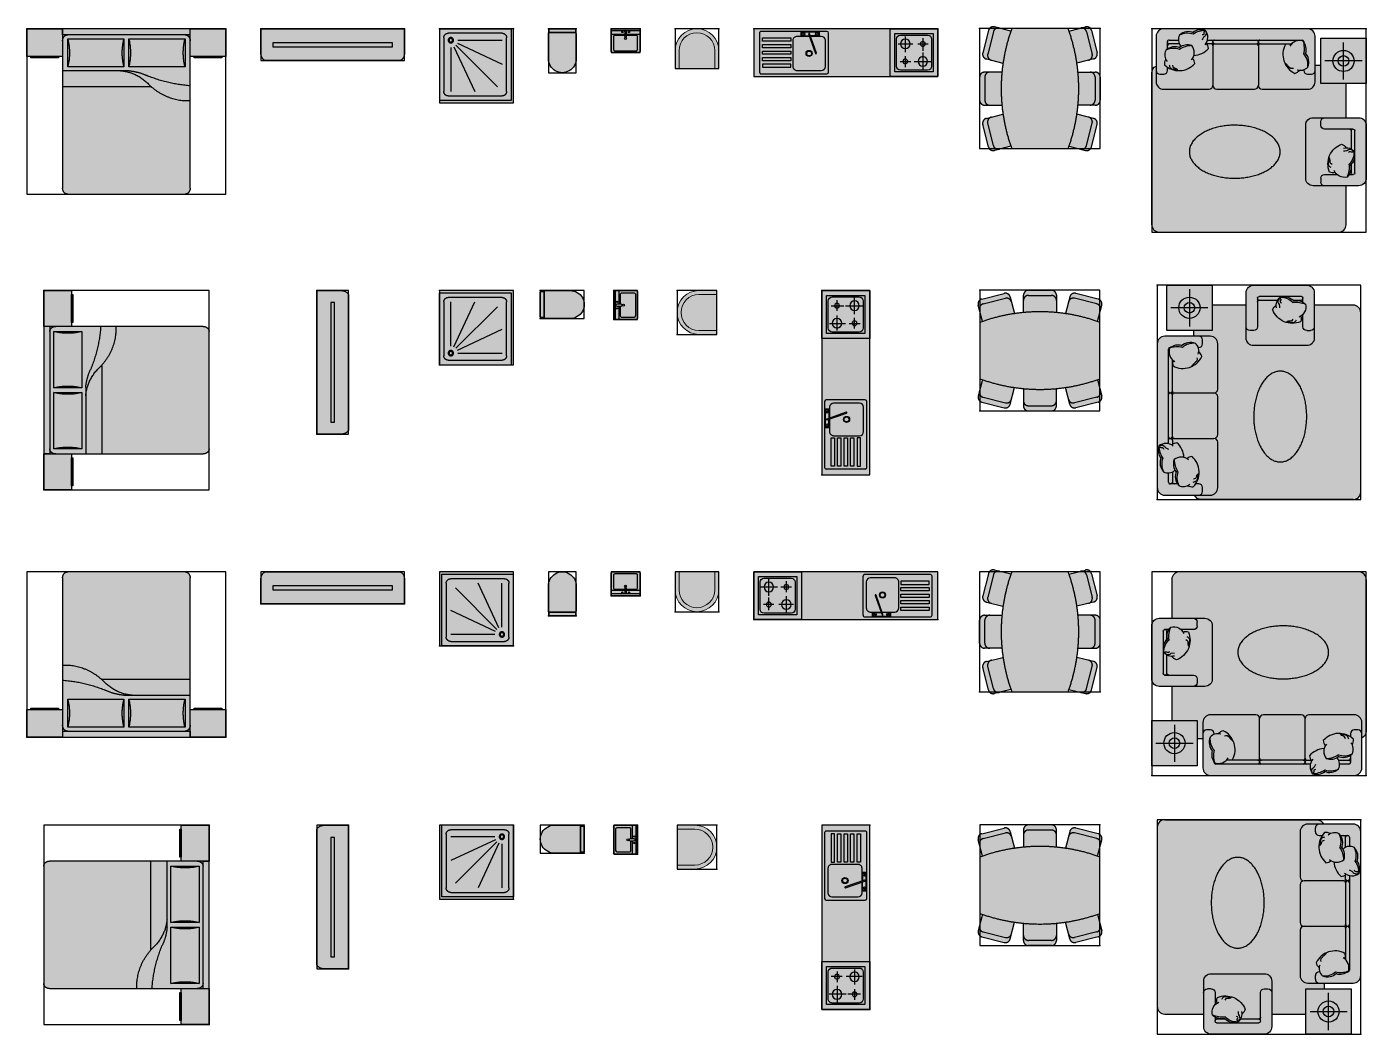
# Model space of a CAD drawing. Header units: millimetres. Extents: x -212 to 16599, y -123 to 12521.
import ezdxf

# ---------------------------------------------------------------- set-up
doc = ezdxf.new("R2010")
doc.units = ezdxf.units.MM
for name, color, linetype, true_color in [('Furniture', 37, 'Continuous', 0x75664f), ('FurnitureRefRec', 254, 'Continuous', 0xd5d5d5), ('PT Top Left', 52, 'Continuous', 0xcdcd00), ('PT Top Left Furniture', 211, 'Continuous', 0xff7fff), ('PT Top Right Furniture', 200, 'Continuous', 0xbf3fff)]:
    doc.layers.add(name, color=color, linetype=linetype, true_color=true_color)

# ---------------------------------------------------------------- blocks, each defined once
blk = doc.blocks.new('Keuken')
at = {"layer": 'Furniture', "true_color": 0xffffff}
blk.add_hatch(color=7, dxfattribs=at).paths.add_polyline_path([(-1112, -300), (1200, -300), (1200, 300), (-1112, 300)], flags=0)
at = {"layer": 'Furniture', "color": 37, "true_color": 0x766750}
for p, q in [((-1032, -170), (-1032, 170)), ((-982, 220), (-642, 220)), ((-921, -3), (-921, 208)), ((-700, 44), (-700, 182)), ((-592, 170), (-592, -170)), ((260, 245), (260, -245)), ((1107, 265), (281, 265)), ((301, 173), (301, -153)), ((658, 224), (352, 224)), ((709, -153), (709, 173)), ((1127, -245), (1127, 245)), ((-815, 109), (-1022, 109)), ((-637, 109), (-771, 109)), ((414, 5), (500, -239)), ((511, -235), (426, 9)), ((-858, -110), (-990, -110)), ((-921, -183), (-921, -24)), ((-611, -110), (-798, -110)), ((-700, -204), (-700, -5)), ((-642, -220), (-982, -220)), ((281, -265), (1107, -265)), ((352, -204), (487, -204)), ((376, -216), (376, -252)), ((380, -211), (490, -211)), ((500, -204), (658, -204)), ((604, -211), (503, -211)), ((608, -252), (608, -216))]:
    blk.add_line(p, q, dxfattribs=at)
for points in [[(-1112, -300), (-1112, 300), (-512, 300), (-512, -300)], [(-1112, -300), (1200, -300), (1200, 300), (-1112, 300)], [(-1052, -240), (-1052, 240), (-572, 240), (-572, -240)], [(735, 143), (1090, 143), (1090, 184), (735, 184)], [(1090, 102), (1090, 61), (735, 61), (735, 102)], [(1090, 20), (1090, -20), (735, -20), (735, 20)], [(1090, -61), (1090, -102), (735, -102), (735, -61)], [(1090, -143), (1090, -184), (735, -184), (735, -143)]]:
    blk.add_lwpolyline(points, close=True, dxfattribs=at)
blk.add_lwpolyline([(380, -257), (492, -257), (604, -257)], dxfattribs=at)
at = {"layer": 'Furniture', "color": 37, "true_color": 0x766750, "extrusion": (0, 0, -1)}
for centre, radius in [((922, 110), 60), ((702, 110), 30), ((922, -110), 30), ((702, -110), 60)]:
    blk.add_circle(centre, radius, dxfattribs=at)
at = {"layer": 'Furniture', "color": 37, "true_color": 0x766750}
for centre, radius in [((505, 10), 38.2), ((505, 10), 30.6), ((405, -234), 20.4), ((405, -234), 3.81), ((405, -234), 3.81), ((579, -234), 20.4), ((579, -234), 3.81), ((579, -234), 3.81)]:
    blk.add_circle(centre, radius, dxfattribs=at)
at = {"layer": 'Furniture', "color": 37, "true_color": 0x766750, "extrusion": (0, 0, -1)}
for centre, start, end in [((982, 170), 0, 90), ((642, 170), 90, 180), ((982, -170), 270, 360), ((642, -170), 180, 270)]:
    blk.add_arc(centre, 50, start, end, dxfattribs=at)
at = {"layer": 'Furniture', "color": 37, "true_color": 0x766750}
for centre, radius, start, end in [((281, 245), 20.4, 90, 180), ((352, 173), 51, 90, 180), ((658, 173), 51, 360, 90), ((1107, 245), 20.4, 360, 90), ((420, 7), 6.12, 19.2979, 199.2979), ((352, -153), 51, 180, 270), ((658, -153), 51, 270, 0), ((281, -245), 20.4, 180, 270), ((381, -216), 5.1, 90, 180), ((381, -252), 5.1, 180, 270), ((505, -237), 6.12, 199.2979, 19.2979), ((603, -216), 5.1, 360, 90), ((603, -252), 5.1, 270, 0), ((1107, -245), 20.4, 270, 0)]:
    blk.add_arc(centre, radius, start, end, dxfattribs=at)
at = {"layer": 'FurnitureRefRec'}
blk.add_lwpolyline([(-1112, -300), (1200, -300), (1200, 300), (-1112, 300)], close=True, dxfattribs=at)
at = {"layer": 'PT Top Left Furniture'}
blk.add_point((1200, -300), dxfattribs=at)
at = {"layer": 'PT Top Right Furniture'}
blk.add_point((-1112, -300), dxfattribs=at)
blk = doc.blocks.new('Chair')
at = {"layer": 'Furniture', "true_color": 0xffffff}
blk.add_hatch(color=7, dxfattribs=at).paths.add_polyline_path([(500, 0), (500, 225), (500, 234), (499, 244), (499, 253), (497, 263), (496, 272), (494, 282), (492, 291), (490, 300), (487, 309), (484, 318), (480, 327), (477, 336), (473, 344), (469, 353), (464, 361), (459, 369), (454, 377), (449, 385), (443, 393), (437, 400), (431, 407), (424, 414), (418, 421), (411, 428), (404, 434), (396, 440), (389, 446), (381, 451), (373, 457), (365, 462), (357, 466), (349, 471), (340, 475), (331, 479), (323, 482), (314, 485), (305, 488), (295, 491), (286, 493), (277, 495), (268, 497), (258, 498), (249, 499), (239, 500), (230, 500), (220, 500), (211, 500), (201, 499), (192, 498), (182, 497), (173, 495), (164, 493), (155, 491), (145, 488), (136, 485), (127, 482), (119, 479), (110, 475), (101, 471), (93, 466), (85, 462), (77, 457), (69, 451), (61, 446), (54, 440), (46, 434), (39, 428), (32, 421), (26, 414), (19, 407), (13, 400), (7, 393), (1, 385), (-4, 377), (-9, 369), (-14, 361), (-19, 353), (-23, 344), (-27, 336), (-30, 327), (-34, 318), (-37, 309), (-40, 300), (-42, 291), (-44, 282), (-46, 272), (-47, 263), (-49, 253), (-49, 244), (-50, 234), (-50, 225), (-50, 0)], flags=0)
at = {"layer": 'Furniture', "linetype": 'Continuous', "lineweight": 13}
for p, q in [((0, 225), (0, 0)), ((450, 0), (450, 225)), ((0, 0), (450, 0))]:
    blk.add_line(p, q, dxfattribs=at)
for points in [[(-50, 225), (-50, 0)], [(500, 0), (500, 225)]]:
    blk.add_lwpolyline(points, dxfattribs=at)
for radius in [275, 225]:
    blk.add_arc((225, 225), radius, 0, 180, dxfattribs=at)
at = {"layer": 'FurnitureRefRec'}
blk.add_lwpolyline([(500, 500), (-50, 500), (-50, 0), (500, 0)], close=True, dxfattribs=at)
at = {"layer": 'PT Top Left Furniture'}
blk.add_point((-50, 500), dxfattribs=at)
at = {"layer": 'PT Top Right Furniture'}
blk.add_point((500, 500), dxfattribs=at)
blk = doc.blocks.new('Wastafel')
at = {"layer": 'Furniture', "true_color": 0xffffff}
blk.add_hatch(color=7, dxfattribs=at).paths.add_polyline_path([(135, 182), (135, 182), (136, 182), (136, 182), (137, 182), (137, 182), (138, 182), (139, 182), (139, 181), (140, 181), (140, 181), (141, 181), (141, 180), (142, 180), (142, 180), (143, 180), (143, 179), (143, 179), (144, 179), (144, 178), (145, 178), (145, 178), (145, 177), (146, 177), (146, 176), (147, 176), (147, 175), (147, 175), (147, 175), (148, 174), (148, 174), (148, 173), (149, 173), (149, 172), (149, 172), (149, 171), (149, 170), (149, 170), (150, 169), (150, 169), (150, 168), (150, 168), (150, 167), (150, 167), (150, 166), (150, -166), (150, -167), (150, -167), (150, -168), (150, -168), (150, -169), (150, -169), (149, -170), (149, -170), (149, -171), (149, -172), (149, -172), (149, -173), (148, -173), (148, -174), (148, -174), (147, -175), (147, -175), (147, -175), (147, -176), (146, -176), (146, -177), (145, -177), (145, -178), (145, -178), (144, -178), (144, -179), (143, -179), (143, -179), (143, -180), (142, -180), (142, -180), (141, -180), (141, -181), (140, -181), (140, -181), (139, -181), (139, -182), (138, -182), (137, -182), (137, -182), (136, -182), (136, -182), (135, -182), (135, -182), (-150, -182), (-150, 182)], flags=0)
at = {"layer": 'Furniture', "color": 37, "true_color": 0x766750}
for p, q in [((-56, 12), (-109, 12)), ((-67, 135), (-67, 12)), ((-109, -12), (-56, -12)), ((-67, -12), (-67, -135))]:
    blk.add_line(p, q, dxfattribs=at)
for points in [[(135, -182), (-150, -182), (-150, 182), (135, 182)], [(-126, -182), (-126, 182)], [(-83, 12), (-83, 182)], [(110, 151), (-50, 151)], [(126, -135), (126, 135)], [(150, 166), (150, -166)], [(-83, -182), (-83, -12)], [(-50, -151), (110, -151)]]:
    blk.add_lwpolyline(points, dxfattribs=at)
for centre, radius in [((-109, 41), 8.1), ((-28, 0), 12.2), ((-109, -41), 8.1)]:
    blk.add_circle(centre, radius, dxfattribs=at)
at = {"layer": 'Furniture', "color": 37, "true_color": 0x766750, "extrusion": (0, 0, -1)}
for centre, start, end in [((-134, 166), 93.8655, 180), ((-134, -166), 180, 266.1345)]:
    blk.add_arc(centre, 16.2, start, end, dxfattribs=at)
at = {"layer": 'Furniture', "color": 37, "true_color": 0x766750}
for centre, radius, start, end in [((-109, 0), 12.2, 90.0009, 269.9991), ((-51, 135), 16.2, 86.1345, 180), ((-56, 0), 12.2, 270, 90), ((109, 135), 16.2, 0, 86.1345), ((-51, -135), 16.2, 180, 273.8655), ((109, -135), 16.2, 273.8655, 0)]:
    blk.add_arc(centre, radius, start, end, dxfattribs=at)
at = {"layer": 'FurnitureRefRec'}
blk.add_lwpolyline([(-150, -182), (150, -182), (150, 182), (-150, 182)], close=True, dxfattribs=at)
at = {"layer": 'PT Top Left Furniture'}
blk.add_point((-150, -182), dxfattribs=at)
at = {"layer": 'PT Top Right Furniture'}
blk.add_point((-150, 182), dxfattribs=at)
blk = doc.blocks.new('Toilet')
at = {"layer": 'Furniture', "true_color": 0xffffff}
for points in [[(228, 165), (228, -165), (228, -165), (228, -166), (228, -166), (228, -166), (228, -167), (228, -167), (228, -167), (227, -168), (227, -168), (227, -168), (227, -169), (227, -169), (227, -169), (227, -170), (227, -170), (226, -170), (226, -170), (226, -171), (226, -171), (226, -171), (225, -172), (225, -172), (225, -172), (225, -172), (224, -173), (224, -173), (224, -173), (224, -173), (223, -173), (223, -174), (223, -174), (222, -174), (222, -174), (222, -174), (221, -174), (221, -174), (221, -175), (221, -175), (220, -175), (220, -175), (220, -175), (219, -175), (219, -175), (218, -175), (218, -175), (218, -175), (-98, -175), (-104, -175), (-110, -175), (-116, -174), (-123, -174), (-129, -173), (-135, -172), (-141, -170), (-146, -169), (-152, -167), (-158, -165), (-164, -163), (-170, -161), (-175, -158), (-181, -156), (-186, -153), (-191, -150), (-196, -147), (-201, -143), (-206, -140), (-211, -136), (-216, -132), (-220, -128), (-225, -124), (-229, -119), (-233, -115), (-237, -110), (-241, -105), (-244, -100), (-248, -95), (-251, -90), (-254, -85), (-257, -79), (-259, -74), (-262, -68), (-264, -63), (-266, -57), (-268, -51), (-270, -45), (-271, -39), (-273, -33), (-274, -27), (-275, -21), (-275, -15), (-276, -9), (-276, -3), (-276, 3), (-276, 9), (-275, 15), (-275, 21), (-274, 27), (-273, 33), (-271, 39), (-270, 45), (-268, 51), (-266, 57), (-264, 63), (-262, 68), (-259, 74), (-257, 79), (-254, 85), (-251, 90), (-248, 95), (-244, 100), (-241, 105), (-237, 110), (-233, 115), (-229, 119), (-225, 124), (-220, 128), (-216, 132), (-211, 136), (-206, 140), (-201, 143), (-196, 147), (-191, 150), (-186, 153), (-181, 156), (-175, 158), (-170, 161), (-164, 163), (-158, 165), (-152, 167), (-146, 169), (-141, 170), (-135, 172), (-129, 173), (-123, 174), (-116, 174), (-110, 175), (-104, 175), (-98, 175), (218, 175), (218, 175), (218, 175), (219, 175), (219, 175), (220, 175), (220, 175), (220, 175), (221, 175), (221, 175), (221, 174), (221, 174), (222, 174), (222, 174), (222, 174), (223, 174), (223, 174), (223, 173), (224, 173), (224, 173), (224, 173), (224, 173), (225, 172), (225, 172), (225, 172), (225, 172), (226, 171), (226, 171), (226, 171), (226, 170), (226, 170), (227, 170), (227, 170), (227, 169), (227, 169), (227, 169), (227, 168), (227, 168), (227, 168), (228, 167), (228, 167), (228, 167), (228, 166), (228, 166), (228, 166), (228, 165)], [(228, 165), (266, 165), (266, 165), (266, 165), (267, 165), (267, 165), (268, 165), (268, 165), (268, 165), (269, 165), (269, 165), (269, 164), (269, 164), (270, 164), (270, 164), (270, 164), (271, 164), (271, 164), (271, 163), (272, 163), (272, 163), (272, 163), (272, 163), (273, 162), (273, 162), (273, 162), (273, 162), (274, 161), (274, 161), (274, 161), (274, 160), (274, 160), (275, 160), (275, 160), (275, 159), (275, 159), (275, 159), (275, 158), (275, 158), (275, 158), (276, 157), (276, 157), (276, 157), (276, 156), (276, 156), (276, 156), (276, 155), (276, 155), (276, -155), (276, -155), (276, -156), (276, -156), (276, -156), (276, -157), (276, -157), (276, -157), (275, -158), (275, -158), (275, -158), (275, -159), (275, -159), (275, -159), (275, -160), (275, -160), (274, -160), (274, -160), (274, -161), (274, -161), (274, -161), (273, -162), (273, -162), (273, -162), (273, -162), (272, -163), (272, -163), (272, -163), (272, -163), (271, -163), (271, -164), (271, -164), (270, -164), (270, -164), (270, -164), (269, -164), (269, -164), (269, -165), (269, -165), (268, -165), (268, -165), (268, -165), (267, -165), (267, -165), (266, -165), (266, -165), (266, -165), (228, -165)]]:
    blk.add_hatch(color=7, dxfattribs=at).paths.add_polyline_path(points, flags=0)
at = {"layer": 'Furniture', "color": 37, "true_color": 0x766750}
for p, q in [((-98, 175), (218, 175)), ((228, 165), (266, 165)), ((228, -165), (228, 165)), ((228, 165), (228, -165)), ((276, 155), (276, -155)), ((266, -165), (228, -165)), ((218, -175), (-98, -175))]:
    blk.add_line(p, q, dxfattribs=at)
at = {"layer": 'Furniture', "color": 37, "true_color": 0x766750, "extrusion": (0, 0, -1)}
for centre, radius, start, end in [((101, 0), 175, 269.1583, 90.8417), ((-218, 165), 10, 90, 180), ((-266, 155), 10, 90, 180), ((-218, -165), 10, 180, 270), ((-266, -155), 10, 180, 270)]:
    blk.add_arc(centre, radius, start, end, dxfattribs=at)
at = {"layer": 'FurnitureRefRec'}
blk.add_lwpolyline([(-276, -175), (276, -175), (276, 175), (-276, 175)], close=True, dxfattribs=at)
at = {"layer": 'PT Top Left Furniture'}
blk.add_point((276, 175), dxfattribs=at)
at = {"layer": 'PT Top Right Furniture'}
blk.add_point((276, -175), dxfattribs=at)
blk = doc.blocks.new('Douche')
at = {"layer": 'Furniture', "true_color": 0xffffff}
blk.add_hatch(color=7, dxfattribs=at).paths.add_polyline_path([(-465, 465), (-465, -465), (465, -465), (465, 465)], flags=0)
at = {"layer": 'Furniture', "color": 37, "true_color": 0x766750}
for p, q in [((-465, 435), (435, 435)), ((-465, -465), (-465, 435)), ((322, 379), (-353, 379)), ((435, 435), (435, -465)), ((-409, 322), (-409, -353)), ((-321, -231), (-321, 322)), ((-283, -239), (-21, 322)), ((-257, -257), (263, 263)), ((379, -353), (379, 322)), ((-239, -283), (322, -21)), ((-231, -321), (322, -321)), ((-465, -465), (435, -465)), ((-353, -409), (322, -409))]:
    blk.add_line(p, q, dxfattribs=at)
for points in [[(465, 465), (-465, 465)], [(465, -465), (465, 465)]]:
    blk.add_lwpolyline(points, dxfattribs=at)
for points, weights in [([(-409, 322), (-409, 379), (-353, 379)], [1, 0.707106781187, 1]), ([(322, 379), (379, 379), (379, 322)], [1, 0.707106780956, 1]), ([(-353, -409), (-409, -409), (-409, -353)], [1, 0.707106781187, 1]), ([(379, -353), (379, -409), (322, -409)], [1, 0.707106781187, 1])]:
    blk.add_rational_spline(points, weights, degree=2, dxfattribs=at)
for points, knots in [([(-321, -287), (-287, -287), (-287, -321), (-287, -354), (-321, -354), (-354, -354), (-354, -321), (-354, -287), (-321, -287)], [0, 0, 0, 0.0530144, 0.0530144, 0.1060288, 0.1060288, 0.1590431, 0.1590431, 0.2120575, 0.2120575, 0.2120575]), ([(-321, -298), (-298, -298), (-298, -321), (-298, -343), (-321, -343), (-343, -343), (-343, -321), (-343, -298), (-321, -298)], [0, 0, 0, 0.0353429, 0.0353429, 0.0706858, 0.0706858, 0.1060288, 0.1060288, 0.1413717, 0.1413717, 0.1413717])]:
    blk.add_rational_spline(points, [1, 0.707106781187, 1, 0.707106781187, 1, 0.707106781187, 1, 0.707106781187, 1], degree=2, knots=knots, dxfattribs=at)
at = {"layer": 'FurnitureRefRec'}
blk.add_lwpolyline([(-465, -465), (465, -465), (465, 465), (-465, 465)], close=True, dxfattribs=at)
at = {"layer": 'PT Top Left Furniture'}
blk.add_point((-465, -465), dxfattribs=at)
at = {"layer": 'PT Top Right Furniture'}
blk.add_point((-465, 465), dxfattribs=at)
blk = doc.blocks.new('TV')
at = {"layer": 'Furniture', "true_color": 0xffffff}
blk.add_hatch(color=7, dxfattribs=at).paths.add_polyline_path([(-333, -200), (-334, -200), (-336, -200), (-336, -200), (-337, -200), (-338, -200), (-339, -200), (-339, -199), (-340, -199), (-341, -199), (-342, -199), (-342, -199), (-343, -199), (-344, -199), (-344, -198), (-345, -198), (-346, -198), (-347, -197), (-349, -197), (-350, -196), (-352, -195), (-353, -195), (-355, -194), (-356, -193), (-358, -192), (-359, -191), (-361, -190), (-362, -189), (-364, -188), (-365, -186), (-367, -185), (-368, -184), (-369, -182), (-371, -181), (-372, -179), (-373, -178), (-375, -176), (-376, -174), (-377, -173), (-378, -171), (-379, -169), (-380, -167), (-382, -165), (-383, -163), (-384, -161), (-385, -159), (-386, -157), (-386, -155), (-387, -153), (-388, -150), (-389, -148), (-390, -146), (-391, -144), (-391, -141), (-392, -139), (-392, -137), (-394, -132), (-394, -128), (-395, -123), (-396, -118), (-396, -114), (-397, -109), (-397, -104), (-397, -100), (-397, 200), (1406, 200), (1406, -100), (1406, -104), (1406, -109), (1405, -114), (1405, -118), (1404, -123), (1404, -128), (1403, -132), (1402, -137), (1401, -139), (1400, -141), (1400, -144), (1399, -146), (1398, -148), (1397, -150), (1397, -153), (1396, -155), (1395, -157), (1394, -159), (1393, -161), (1392, -163), (1391, -165), (1390, -167), (1388, -169), (1387, -171), (1386, -173), (1385, -174), (1384, -176), (1382, -178), (1381, -179), (1380, -181), (1378, -182), (1377, -184), (1376, -185), (1374, -186), (1373, -188), (1371, -189), (1370, -190), (1369, -191), (1367, -192), (1366, -193), (1364, -194), (1363, -195), (1361, -195), (1360, -196), (1358, -197), (1357, -197), (1355, -198), (1354, -198), (1354, -198), (1353, -199), (1352, -199), (1351, -199), (1351, -199), (1350, -199), (1349, -199), (1348, -199), (1348, -200), (1347, -200), (1346, -200), (1346, -200), (1345, -200), (1343, -200), (1342, -200)], flags=0)
at = {"layer": 'Furniture', "color": 37, "true_color": 0x766750}
blk.add_lwpolyline([(1255, 25), (-245, 25), (-245, -25), (1255, -25)], close=True, dxfattribs=at)
for points in [[(-397, -100), (-397, 200)], [(-397, 200), (1406, 200)], [(1406, 200), (1406, -100)], [(1342, -200), (-333, -200)]]:
    blk.add_open_spline(points, degree=1, dxfattribs=at)
for points in [[(-333, -200), (-397, -200), (-397, -100)], [(1406, -100), (1406, -200), (1342, -200)]]:
    blk.add_rational_spline(points, [1, 0.707106781187, 1], degree=2, dxfattribs=at)
at = {"layer": 'FurnitureRefRec'}
blk.add_lwpolyline([(-397, -200), (1406, -200), (1406, 200), (-397, 200)], close=True, dxfattribs=at)
at = {"layer": 'PT Top Left Furniture'}
blk.add_point((-397, 200), dxfattribs=at)
at = {"layer": 'PT Top Right Furniture'}
blk.add_point((1406, 200), dxfattribs=at)
blk = doc.blocks.new('Bedopstelling Groot')
at = {"layer": 'Furniture', "true_color": 0xffffff}
for points in [[(-800, 1038), (-800, 688), (-1250, 688), (-1250, 1038)], [(-800, -963), (-800, -964), (-800, -966), (-800, -968), (-800, -970), (-800, -971), (-799, -973), (-799, -975), (-799, -976), (-799, -978), (-798, -980), (-798, -982), (-798, -984), (-797, -985), (-797, -987), (-796, -989), (-795, -991), (-795, -992), (-794, -994), (-794, -996), (-793, -997), (-792, -999), (-791, -1001), (-790, -1002), (-790, -1004), (-789, -1006), (-788, -1007), (-787, -1009), (-786, -1010), (-785, -1012), (-783, -1013), (-782, -1015), (-781, -1016), (-780, -1017), (-779, -1019), (-778, -1020), (-776, -1021), (-775, -1022), (-774, -1024), (-772, -1025), (-771, -1026), (-770, -1027), (-768, -1028), (-767, -1029), (-765, -1030), (-764, -1031), (-762, -1031), (-761, -1032), (-759, -1033), (-758, -1033), (-756, -1034), (-755, -1035), (-753, -1035), (-752, -1036), (-750, -1036), (-749, -1036), (-748, -1037), (-746, -1037), (-745, -1037), (-743, -1038), (-742, -1038), (-740, -1038), (-739, -1038), (-737, -1038), (-736, -1038), (736, -1038), (737, -1038), (739, -1038), (740, -1038), (742, -1038), (743, -1038), (745, -1037), (746, -1037), (748, -1037), (749, -1036), (750, -1036), (752, -1036), (753, -1035), (755, -1035), (756, -1034), (758, -1033), (759, -1033), (761, -1032), (762, -1031), (764, -1031), (765, -1030), (767, -1029), (768, -1028), (770, -1027), (771, -1026), (772, -1025), (774, -1024), (775, -1022), (776, -1021), (778, -1020), (779, -1019), (780, -1017), (781, -1016), (782, -1015), (783, -1013), (785, -1012), (786, -1010), (787, -1009), (788, -1007), (789, -1006), (790, -1004), (790, -1002), (791, -1001), (792, -999), (793, -997), (794, -996), (794, -994), (795, -992), (795, -991), (796, -989), (797, -987), (797, -985), (798, -984), (798, -982), (798, -980), (799, -978), (799, -976), (799, -975), (799, -973), (800, -971), (800, -970), (800, -968), (800, -966), (800, -964), (800, -963), (800, 1038), (-800, 1038), (-800, 962)], [(1250, 1038), (1250, 688), (800, 688), (800, 1038)], [(-850, 688), (-850, 673), (-1200, 673), (-1200, 688)], [(1200, 688), (1200, 673), (850, 673), (850, 688)]]:
    blk.add_hatch(color=7, dxfattribs=at).paths.add_polyline_path(points, flags=0)
at = {"layer": 'Furniture', "color": 37, "true_color": 0x766750}
for p, q in [((-800, 962), (-800, 1038)), ((800, 1038), (-800, 1038)), ((800, 962), (800, 1038)), ((800, 962), (-800, 962)), ((-800, 887), (-800, -963)), ((-736, 912), (-30, 912)), ((-736, 560), (-736, 912)), ((-30, 912), (-30, 560)), ((30, 912), (736, 912)), ((30, 560), (30, 912)), ((736, 912), (736, 560)), ((800, -963), (800, 887)), ((34, 510), (-800, 510)), ((-30, 560), (-736, 560)), ((736, 560), (30, 560)), ((308, 309), (-800, 309)), ((-736, -1038), (736, -1038))]:
    blk.add_line(p, q, dxfattribs=at)
for points in [[(-800, 1038), (-800, 688), (-1250, 688), (-1250, 1038)], [(1250, 1038), (1250, 688), (800, 688), (800, 1038)], [(-850, 688), (-850, 673), (-1200, 673), (-1200, 688)], [(1200, 688), (1200, 673), (850, 673), (850, 688)]]:
    blk.add_lwpolyline(points, close=True, dxfattribs=at)
for points, weights in [([(-800, 887), (-800, 962), (-736, 962)], [1, 0.707106781186, 1]), ([(-736, 912), (-692, 736), (-736, 560)], [1, 0.959999998575, 1]), ([(-30, 560), (-74, 736), (-30, 912)], [1, 0.959999998575, 1]), ([(30, 912), (74, 736), (30, 560)], [1, 0.959999998575, 1]), ([(736, 560), (692, 736), (736, 912)], [1, 0.959999998575, 1]), ([(736, 962), (800, 962), (800, 887)], [1, 0.707106781186, 1]), ([(-73, 510), (133, 497), (287, 334)], [1, 0.942933891278, 1]), ([(34, 510), (154, 500), (265, 447)], [1, 0.988393644073, 1]), ([(800, 322), (525, 341), (265, 447)], [1, 0.990404896115, 1]), ([(800, 132), (510, 118), (287, 334)], [1, 0.933646644704, 1]), ([(-736, -1038), (-800, -1038), (-800, -963)], [1, 0.707106781186, 1]), ([(800, -963), (800, -1038), (736, -1038)], [1, 0.707106781187, 1])]:
    blk.add_rational_spline(points, weights, degree=2, dxfattribs=at)
at = {"layer": 'FurnitureRefRec'}
blk.add_lwpolyline([(-1250, -1038), (1250, -1038), (1250, 1038), (-1250, 1038)], close=True, dxfattribs=at)
at = {"layer": 'PT Top Left Furniture'}
blk.add_point((-1250, 1038), dxfattribs=at)
at = {"layer": 'PT Top Right Furniture'}
blk.add_point((1250, 1038), dxfattribs=at)
blk = doc.blocks.new('Zithoek')
at = {"layer": 'Furniture', "true_color": 0xffffff}
blk.add_hatch(color=7, dxfattribs=at).paths.add_polyline_path([(1346, -723), (1346, -727), (1345, -730), (1345, -733), (1345, -736), (1344, -740), (1344, -743), (1343, -746), (1342, -749), (1341, -752), (1340, -755), (1339, -758), (1338, -761), (1336, -764), (1335, -767), (1333, -770), (1332, -773), (1330, -776), (1328, -779), (1326, -781), (1324, -784), (1322, -786), (1320, -789), (1317, -791), (1315, -793), (1313, -795), (1310, -797), (1307, -799), (1305, -801), (1302, -803), (1299, -805), (1296, -807), (1294, -808), (1291, -810), (1291, -1182), (1291, -1185), (1290, -1189), (1290, -1192), (1290, -1195), (1289, -1198), (1289, -1201), (1288, -1205), (1287, -1208), (1286, -1211), (1285, -1214), (1284, -1217), (1283, -1220), (1281, -1223), (1280, -1226), (1278, -1229), (1277, -1231), (1275, -1234), (1273, -1237), (1271, -1240), (1269, -1242), (1267, -1245), (1265, -1247), (1263, -1249), (1260, -1252), (1258, -1254), (1256, -1256), (1253, -1258), (1250, -1260), (1248, -1262), (1245, -1263), (1242, -1265), (1239, -1266), (1236, -1268), (1233, -1269), (1230, -1271), (1227, -1272), (1224, -1273), (1221, -1274), (1218, -1274), (1215, -1275), (1212, -1276), (1209, -1276), (1205, -1277), (1202, -1277), (1199, -1277), (1196, -1277), (-609, -1277), (-613, -1277), (-616, -1277), (-619, -1277), (-622, -1276), (-626, -1276), (-629, -1275), (-632, -1274), (-635, -1274), (-638, -1273), (-641, -1272), (-644, -1271), (-647, -1269), (-650, -1268), (-653, -1266), (-656, -1265), (-659, -1263), (-662, -1262), (-664, -1260), (-667, -1258), (-669, -1256), (-672, -1254), (-674, -1252), (-677, -1249), (-679, -1247), (-681, -1245), (-683, -1242), (-685, -1240), (-687, -1237), (-689, -1234), (-691, -1231), (-692, -1229), (-694, -1226), (-695, -1223), (-697, -1220), (-698, -1217), (-699, -1214), (-700, -1211), (-701, -1208), (-702, -1205), (-702, -1201), (-703, -1198), (-704, -1195), (-704, -1192), (-704, -1189), (-704, -1185), (-704, -1182), (-704, -818), (-776, -818), (-776, -1158), (-1346, -1158), (-1346, -588), (-1094, -588), (-1094, -161), (-1251, -161), (-1254, -161), (-1257, -161), (-1261, -160), (-1264, -160), (-1267, -159), (-1270, -159), (-1274, -158), (-1277, -157), (-1280, -156), (-1283, -155), (-1286, -154), (-1289, -153), (-1292, -151), (-1295, -150), (-1298, -148), (-1301, -146), (-1304, -145), (-1307, -143), (-1309, -141), (-1312, -139), (-1314, -136), (-1317, -134), (-1319, -132), (-1321, -129), (-1323, -127), (-1326, -124), (-1328, -122), (-1329, -119), (-1331, -116), (-1333, -113), (-1335, -110), (-1336, -108), (-1337, -105), (-1339, -101), (-1340, -98), (-1341, -95), (-1342, -92), (-1343, -89), (-1344, -86), (-1344, -82), (-1345, -79), (-1345, -76), (-1345, -73), (-1346, -69), (-1346, -66), (-1346, 599), (-1346, 602), (-1345, 606), (-1345, 609), (-1345, 612), (-1344, 615), (-1344, 618), (-1343, 622), (-1342, 625), (-1341, 628), (-1340, 631), (-1339, 634), (-1338, 637), (-1336, 640), (-1335, 643), (-1333, 646), (-1332, 648), (-1330, 651), (-1328, 654), (-1326, 657), (-1324, 659), (-1322, 662), (-1320, 664), (-1318, 666), (-1316, 669), (-1313, 671), (-1311, 673), (-1308, 675), (-1305, 677), (-1303, 679), (-1300, 680), (-1297, 682), (-1294, 683), (-1291, 685), (-1289, 686), (-1286, 688), (-1282, 689), (-1279, 690), (-1276, 691), (-1273, 691), (-1270, 692), (-1267, 693), (-1264, 693), (-1260, 694), (-1257, 694), (-1254, 694), (-1251, 694), (-1094, 694), (-1094, 1182), (-1094, 1185), (-1094, 1189), (-1094, 1192), (-1093, 1195), (-1093, 1198), (-1092, 1201), (-1092, 1205), (-1091, 1208), (-1090, 1211), (-1089, 1214), (-1088, 1217), (-1086, 1220), (-1085, 1223), (-1084, 1226), (-1082, 1229), (-1080, 1231), (-1079, 1234), (-1077, 1237), (-1075, 1240), (-1073, 1242), (-1071, 1245), (-1069, 1247), (-1066, 1249), (-1064, 1252), (-1062, 1254), (-1059, 1256), (-1057, 1258), (-1054, 1260), (-1051, 1262), (-1049, 1263), (-1046, 1265), (-1043, 1266), (-1040, 1268), (-1037, 1269), (-1034, 1271), (-1031, 1272), (-1028, 1273), (-1025, 1274), (-1022, 1274), (-1019, 1275), (-1015, 1276), (-1012, 1276), (-1009, 1277), (-1006, 1277), (-1002, 1277), (-999, 1277), (1251, 1277), (1254, 1277), (1257, 1277), (1260, 1277), (1264, 1276), (1267, 1276), (1270, 1275), (1273, 1274), (1276, 1274), (1279, 1273), (1282, 1272), (1286, 1271), (1289, 1269), (1291, 1268), (1294, 1266), (1297, 1265), (1300, 1263), (1303, 1262), (1305, 1260), (1308, 1258), (1311, 1256), (1313, 1254), (1316, 1252), (1318, 1249), (1320, 1247), (1322, 1245), (1324, 1242), (1326, 1240), (1328, 1237), (1330, 1234), (1332, 1231), (1333, 1229), (1335, 1226), (1336, 1223), (1338, 1220), (1339, 1217), (1340, 1214), (1341, 1211), (1342, 1208), (1343, 1205), (1344, 1201), (1344, 1198), (1345, 1195), (1345, 1192), (1345, 1189), (1346, 1185), (1346, 1182)], flags=0)
at = {"layer": 'Furniture', "color": 37, "true_color": 0x766750}
for p, q in [((-1251, 694), (-681, 694)), ((-1346, -66), (-1346, 599)), ((-1203, 533), (-1203, 1)), ((-1175, 552), (-1184, 552)), ((-1130, 552), (-1184, 552)), ((-1156, 515), (-1156, 533)), ((-1156, 427), (-1156, 515)), ((-823, 552), (-977, 552)), ((-776, 599), (-776, 647)), ((-586, 599), (-586, -66)), ((-1203, 373), (-1203, 1)), ((-1156, 1), (-1156, 234)), ((-681, -161), (-1251, -161)), ((-1184, -18), (-1175, -18)), ((-1184, -18), (-823, -18)), ((-776, -66), (-776, -113)), ((-1346, -1158), (-1346, -588)), ((-1346, -588), (-776, -588)), ((-1061, -641), (-1061, -1106)), ((-776, -588), (-776, -1158)), ((-704, -612), (-704, -1182)), ((-39, -517), (-609, -517)), ((8, -1063), (8, -565)), ((531, -517), (56, -517)), ((578, -1063), (578, -565)), ((1196, -517), (626, -517)), ((1291, -1182), (1291, -612)), ((-704, -818), (-776, -818)), ((-609, -707), (-657, -707)), ((-562, -763), (-562, -755)), ((1148, -755), (1148, -794)), ((1243, -707), (1196, -707)), ((-1293, -873), (-828, -873)), ((-776, -1158), (-1346, -1158)), ((-562, -1116), (-562, -1113)), ((645, -1135), (-543, -1135)), ((-11, -1087), (-410, -1087)), ((8, -1116), (8, -1106)), ((559, -1087), (27, -1087)), ((578, -1116), (578, -1106)), ((597, -1087), (655, -1087)), ((1001, -1087), (1129, -1087)), ((1129, -1135), (1012, -1135)), ((1148, -1023), (1148, -1116)), ((-609, -1277), (1196, -1277))]:
    blk.add_line(p, q, dxfattribs=at)
for points in [[(-1094, 1182), (-1094, 694)], [(1251, 1277), (-999, 1277)], [(1346, 1182), (1346, -723)], [(-1094, -161), (-1094, -588)]]:
    blk.add_lwpolyline(points, dxfattribs=at)
for radius in [133, 66.5]:
    blk.add_circle((-1061, -873), radius, dxfattribs=at)
for centre, radius, start, end in [((-999, 1182), 95, 90, 180), ((1251, 1182), 95, 0, 90), ((-609, -612), 95, 90, 180), ((-39, -565), 47.5, 0, 90), ((56, -565), 47.5, 90, 180), ((531, -565), 47.5, 0, 90), ((626, -565), 47.5, 90, 180), ((1196, -612), 95, 0, 90), ((-657, -755), 47.5, 90, 180), ((-464, -860), 162, 157.0785, 225.2739), ((-405, -824), 210, 172.8047, 220.977), ((-521, -879), 124, 70.3133, 138.4389), ((-609, -755), 47.5, 0, 90), ((-401, -863), 154, 108.0508, 135.766), ((-564, -955), 264, 331.9664, 64.2603), ((1004, -1015), 264, 46.291, 138.5849), ((1196, -755), 47.5, 90, 180), ((1033, -831), 154, 334.7852, 2.5004), ((1243, -755), 47.5, 0, 90), ((-425, -1016), 168, 163.184, 219.2301), ((-293, -1028), 278, 166.1945, 199.8085), ((832, -1205), 264, 93.2942, 138.5849), ((913, -833), 108, 184.1176, 221.7157), ((956, -977), 143, 140.0731, 218.6131), ((1057, -889), 162, 245.2773, 313.4728), ((1071, -821), 210, 249.5742, 297.7466), ((1059, -948), 124, 332.1123, 40.2379), ((-543, -1116), 19, 180, 270), ((-511, -986), 143, 251.9381, 330.4781), ((-361, -976), 108, 248.8355, 286.4337), ((-16, -1063), 23.8, 270, 0), ((-11, -1106), 19, 0, 90), ((-11, -1116), 19, 270, 0), ((32, -1063), 23.8, 180, 270), ((27, -1106), 19, 90, 180), ((27, -1116), 19, 180, 270), ((554, -1063), 23.8, 270, 0), ((559, -1106), 19, 0, 90), ((559, -1116), 19, 270, 0), ((602, -1063), 23.8, 180, 270), ((597, -1106), 19, 90, 180), ((597, -1116), 19, 180, 270), ((742, -1023), 108, 184.1176, 221.7157), ((785, -1167), 143, 140.0731, 218.6131), ((841, -787), 278, 270.7427, 304.3568), ((898, -907), 168, 251.3211, 307.3673), ((888, -1139), 124, 332.1123, 40.2379), ((1124, -1063), 23.8, 270, 0), ((1129, -1106), 19, 0, 90), ((1129, -1116), 19, 270, 0), ((-609, -1182), 95, 180, 270), ((669, -978), 278, 270.7427, 304.3568), ((727, -1097), 168, 251.3211, 307.3673), ((886, -1079), 162, 245.2773, 313.4728), ((900, -1011), 210, 249.5742, 297.7466), ((1196, -1182), 95, 270, 0)]:
    blk.add_arc(centre, radius, start, end, dxfattribs=at)
at = {"layer": 'Furniture', "color": 37, "true_color": 0x766750, "extrusion": (0, 0, -1)}
for centre, radius, start, end in [((1251, 599), 95, 360, 90), ((823, 647), 47.5, 90, 180), ((681, 599), 95, 90, 180), ((1184, 533), 19, 360, 90), ((1175, 533), 19, 90, 180), ((985, 467), 168, 348.3474, 44.3936), ((853, 467), 278, 351.3579, 24.972), ((1073, 445), 143, 77.1016, 155.6416), ((1129, 419), 264, 157.1298, 249.4237), ((925, 422), 108, 73.999, 111.5971), ((823, 599), 47.5, 180, 270), ((1038, 316), 162, 342.2419, 50.4374), ((983, 274), 210, 357.9681, 46.1405), ((1093, 340), 124, 255.4768, 323.6024), ((975, 313), 154, 293.2143, 320.9295), ((1184, 1), 19, 270, 360), ((1175, 1), 19, 180, 270), ((1132, 5), 23.8, 270, 360), ((1251, -66), 95, 270, 360), ((823, -66), 47.5, 90, 180), ((823, -113), 47.5, 180, 270), ((681, -66), 95, 180, 270), ((-1251, -723), 95, 180, 245.1581)]:
    blk.add_arc(centre, radius, start, end, dxfattribs=at)
at = {"layer": 'Furniture', "color": 37, "true_color": 0x766750}
blk.add_rational_spline([(874, 267), (874, -66), (304, -66), (-266, -66), (-266, 267), (-266, 599), (304, 599), (874, 599), (874, 267)], [1, 0.707106781187, 1, 0.707106781187, 1, 0.707106781187, 1, 0.707106781187, 1], degree=2, knots=[0, 0, 0, 1.570796, 1.570796, 3.141593, 3.141593, 4.712389, 4.712389, 6.283185, 6.283185, 6.283185], dxfattribs=at)
for points, knots in [([(-917, 426), (-908, 421), (-893, 413), (-893, 384), (-897, 358), (-882, 346), (-877, 342)], [0, 0, 0, 0, 30.809732, 48.502105, 87.157784, 105.377287, 105.377287, 105.377287, 105.377287]), ([(-907, 466), (-895, 459), (-871, 444), (-869, 404), (-884, 373), (-880, 353), (-877, 342)], [0, 0, 0, 0, 40.693045, 84.295306, 110.685693, 146.343831, 146.343831, 146.343831, 146.343831]), ([(-1190, 263), (-1185, 266), (-1176, 272), (-1157, 275), (-1135, 257), (-1126, 274), (-1122, 281)], [0, 0, 0, 0, 18.679826, 32.574583, 60.178415, 82.503424, 82.503424, 82.503424, 82.503424]), ([(-1190, 263), (-1170, 248), (-1139, 225), (-1101, 260), (-1076, 259), (-1062, 258)], [0, 0, 0, 0, 66.865751, 102.548873, 144.002226, 144.002226, 144.002226, 144.002226]), ([(-433, -780), (-421, -778), (-400, -773), (-373, -798), (-354, -826), (-334, -841), (-325, -848)], [0, 0, 0, 0, 34.961895, 65.058219, 106.592745, 142.250882, 142.250882, 142.250882, 142.250882]), ([(1085, -820), (1084, -809), (1081, -792), (1054, -782), (1028, -777), (1022, -759), (1021, -753)], [0, 0, 0, 0, 30.809732, 48.502105, 87.157784, 105.377287, 105.377287, 105.377287, 105.377287]), ([(1126, -824), (1123, -811), (1118, -783), (1081, -767), (1048, -771), (1030, -759), (1021, -753)], [0, 0, 0, 0, 40.693045, 84.295306, 110.685693, 146.343831, 146.343831, 146.343831, 146.343831]), ([(673, -1256), (666, -1232), (655, -1195), (702, -1172), (709, -1148), (713, -1135)], [0, 0, 0, 0, 66.865751, 102.548873, 144.002226, 144.002226, 144.002226, 144.002226]), ([(673, -1256), (678, -1252), (686, -1246), (696, -1229), (687, -1203), (706, -1201), (714, -1199)], [0, 0, 0, 0, 18.679826, 32.574583, 60.178415, 82.503424, 82.503424, 82.503424, 82.503424])]:
    blk.add_open_spline(points, degree=3, knots=knots, dxfattribs=at)
at = {"layer": 'FurnitureRefRec'}
blk.add_lwpolyline([(-1346, -1277), (1346, -1277), (1346, 1277), (-1346, 1277)], close=True, dxfattribs=at)
at = {"layer": 'PT Top Left Furniture'}
blk.add_point((1346, -1277), dxfattribs=at)
at = {"layer": 'PT Top Right Furniture'}
blk.add_point((-1346, -1277), dxfattribs=at)
blk = doc.blocks.new('Tafel Klein')
at = {"layer": 'Furniture', "true_color": 0xffffff}
blk.add_hatch(color=7, dxfattribs=at).paths.add_polyline_path([(718, 449), (647, 729), (647, 731), (647, 732), (647, 733), (646, 734), (646, 735), (645, 736), (645, 737), (645, 738), (644, 739), (644, 740), (643, 741), (643, 742), (642, 743), (642, 744), (641, 746), (640, 748), (638, 750), (637, 751), (636, 753), (635, 755), (633, 756), (632, 758), (631, 759), (629, 760), (628, 761), (626, 763), (625, 764), (624, 765), (622, 766), (620, 767), (619, 768), (617, 769), (615, 770), (614, 771), (612, 772), (610, 773), (608, 773), (606, 774), (604, 774), (602, 775), (600, 776), (598, 776), (596, 776), (594, 777), (592, 777), (590, 777), (588, 777), (586, 777), (584, 777), (582, 777), (579, 777), (577, 776), (575, 776), (573, 776), (571, 775), (364, 723), (354, 753), (-354, 753), (-364, 723), (-571, 775), (-573, 776), (-575, 776), (-577, 776), (-580, 777), (-582, 777), (-584, 777), (-586, 777), (-588, 777), (-590, 777), (-592, 777), (-594, 777), (-597, 776), (-599, 776), (-601, 775), (-603, 775), (-605, 774), (-607, 774), (-609, 773), (-611, 772), (-612, 771), (-614, 771), (-616, 770), (-618, 769), (-620, 768), (-621, 767), (-623, 765), (-624, 764), (-626, 763), (-627, 762), (-629, 761), (-630, 759), (-631, 758), (-633, 757), (-634, 755), (-635, 754), (-637, 752), (-638, 751), (-639, 749), (-640, 747), (-641, 745), (-642, 744), (-643, 742), (-644, 740), (-645, 738), (-646, 736), (-646, 734), (-647, 732), (-647, 731), (-647, 729), (-718, 449), (-718, 447), (-719, 445), (-719, 443), (-719, 441), (-719, 439), (-720, 437), (-720, 434), (-720, 432), (-720, 430), (-719, 428), (-719, 426), (-719, 424), (-718, 422), (-718, 420), (-718, 418), (-717, 416), (-716, 414), (-716, 412), (-715, 410), (-714, 408), (-713, 406), (-712, 404), (-711, 403), (-710, 401), (-709, 399), (-708, 398), (-707, 396), (-706, 395), (-705, 393), (-703, 392), (-702, 390), (-701, 389), (-699, 388), (-698, 386), (-696, 385), (-695, 384), (-693, 383), (-692, 382), (-690, 380), (-688, 379), (-686, 378), (-684, 377), (-682, 376), (-680, 376), (-678, 375), (-676, 374), (-674, 373), (-673, 373), (-672, 373), (-464, 321), (-471, 264), (-478, 207), (-694, 207), (-695, 207), (-697, 207), (-699, 207), (-700, 207), (-702, 207), (-704, 207), (-705, 206), (-707, 206), (-708, 206), (-710, 205), (-712, 205), (-713, 204), (-715, 204), (-716, 203), (-718, 203), (-719, 202), (-720, 201), (-722, 201), (-723, 200), (-725, 199), (-726, 199), (-727, 198), (-729, 197), (-730, 196), (-731, 195), (-732, 194), (-733, 193), (-734, 192), (-736, 191), (-737, 191), (-738, 190), (-739, 189), (-740, 188), (-741, 187), (-741, 185), (-742, 184), (-743, 183), (-744, 182), (-745, 181), (-746, 180), (-747, 179), (-747, 177), (-748, 176), (-749, 175), (-750, 173), (-750, 172), (-751, 171), (-752, 169), (-752, 168), (-753, 166), (-753, 165), (-754, 163), (-754, 162), (-755, 160), (-755, 159), (-755, 157), (-756, 156), (-756, 154), (-756, 153), (-756, 151), (-756, 149), (-757, 148), (-757, 146), (-757, 145), (-757, -144), (-757, -146), (-757, -148), (-756, -149), (-756, -151), (-756, -153), (-756, -154), (-756, -156), (-755, -157), (-755, -159), (-755, -161), (-754, -162), (-754, -164), (-753, -165), (-753, -167), (-752, -168), (-751, -170), (-751, -171), (-750, -173), (-749, -174), (-749, -175), (-748, -177), (-747, -178), (-746, -179), (-745, -180), (-744, -182), (-744, -183), (-743, -184), (-742, -185), (-741, -186), (-740, -187), (-739, -188), (-738, -189), (-737, -190), (-736, -191), (-735, -192), (-734, -193), (-733, -194), (-731, -195), (-730, -196), (-729, -197), (-728, -197), (-727, -198), (-725, -199), (-724, -200), (-723, -200), (-721, -201), (-720, -202), (-718, -202), (-717, -203), (-716, -203), (-714, -204), (-713, -204), (-711, -205), (-710, -205), (-708, -206), (-707, -206), (-705, -206), (-703, -207), (-702, -207), (-700, -207), (-699, -207), (-697, -207), (-695, -207), (-694, -207), (-478, -207), (-471, -264), (-464, -321), (-672, -373), (-673, -373), (-674, -373), (-675, -374), (-676, -374), (-678, -374), (-679, -375), (-680, -375), (-681, -376), (-682, -376), (-683, -377), (-684, -377), (-685, -377), (-686, -378), (-687, -379), (-689, -380), (-690, -381), (-692, -382), (-694, -383), (-696, -384), (-697, -386), (-699, -387), (-700, -388), (-702, -390), (-703, -391), (-704, -392), (-705, -394), (-706, -395), (-708, -397), (-709, -398), (-710, -400), (-711, -402), (-712, -403), (-713, -405), (-714, -407), (-714, -409), (-715, -410), (-716, -412), (-717, -414), (-717, -416), (-718, -418), (-718, -420), (-719, -422), (-719, -424), (-719, -426), (-719, -428), (-720, -430), (-720, -433), (-720, -435), (-720, -437), (-719, -439), (-719, -441), (-719, -443), (-719, -445), (-718, -447), (-718, -449), (-647, -729), (-647, -731), (-647, -732), (-647, -733), (-646, -734), (-646, -735), (-645, -736), (-645, -737), (-645, -738), (-644, -739), (-644, -740), (-643, -741), (-643, -742), (-642, -743), (-642, -744), (-641, -746), (-640, -748), (-638, -750), (-637, -751), (-636, -753), (-635, -755), (-633, -756), (-632, -758), (-631, -759), (-629, -760), (-628, -761), (-626, -763), (-625, -764), (-624, -765), (-622, -766), (-620, -767), (-619, -768), (-617, -769), (-615, -770), (-614, -771), (-612, -772), (-610, -772), (-608, -773), (-606, -774), (-604, -774), (-602, -775), (-600, -775), (-598, -776), (-596, -776), (-594, -776), (-592, -777), (-590, -777), (-588, -777), (-586, -777), (-584, -777), (-582, -777), (-579, -777), (-577, -776), (-575, -776), (-573, -776), (-571, -775), (-364, -723), (-354, -753), (354, -753), (364, -723), (571, -775), (573, -776), (575, -776), (577, -776), (580, -777), (582, -777), (584, -777), (586, -777), (588, -777), (590, -777), (592, -777), (594, -776), (597, -776), (599, -776), (601, -775), (603, -775), (605, -774), (607, -774), (609, -773), (611, -772), (612, -771), (614, -770), (616, -770), (618, -769), (620, -768), (621, -767), (623, -765), (624, -764), (626, -763), (627, -762), (629, -761), (630, -759), (631, -758), (633, -757), (634, -755), (635, -754), (637, -752), (638, -751), (639, -749), (640, -747), (641, -745), (642, -744), (643, -742), (644, -740), (645, -738), (646, -736), (646, -734), (647, -732), (647, -730), (647, -729), (718, -449), (718, -447), (719, -445), (719, -443), (719, -441), (719, -439), (720, -437), (720, -434), (720, -432), (720, -430), (719, -428), (719, -426), (719, -424), (718, -422), (718, -420), (718, -418), (717, -416), (716, -414), (716, -412), (715, -410), (714, -408), (713, -406), (712, -404), (711, -402), (710, -401), (709, -399), (708, -398), (707, -396), (706, -394), (705, -393), (703, -392), (702, -390), (701, -389), (699, -388), (698, -386), (696, -385), (695, -384), (693, -383), (692, -381), (690, -380), (688, -379), (686, -378), (684, -377), (682, -376), (680, -376), (678, -375), (676, -374), (674, -373), (673, -373), (672, -373), (464, -321), (471, -264), (478, -207), (694, -207), (695, -207), (697, -207), (699, -207), (700, -207), (702, -207), (704, -207), (705, -206), (707, -206), (708, -206), (710, -205), (712, -205), (713, -204), (715, -204), (716, -203), (718, -203), (719, -202), (720, -201), (722, -201), (723, -200), (725, -199), (726, -198), (727, -198), (729, -197), (730, -196), (731, -195), (732, -194), (733, -193), (734, -192), (736, -191), (737, -190), (738, -189), (739, -188), (740, -187), (741, -186), (741, -185), (742, -184), (743, -183), (744, -182), (745, -181), (746, -180), (747, -178), (747, -177), (748, -176), (749, -175), (750, -173), (750, -172), (751, -171), (752, -169), (752, -168), (753, -166), (753, -165), (754, -163), (754, -162), (755, -160), (755, -159), (755, -157), (756, -156), (756, -154), (756, -152), (756, -151), (756, -149), (757, -148), (757, -146), (757, -144), (757, 145), (757, 146), (757, 148), (756, 149), (756, 151), (756, 153), (756, 154), (756, 156), (755, 158), (755, 159), (755, 161), (754, 162), (754, 164), (753, 165), (753, 167), (752, 168), (751, 170), (751, 171), (750, 173), (749, 174), (749, 175), (748, 177), (747, 178), (746, 179), (745, 181), (744, 182), (744, 183), (743, 184), (742, 185), (741, 186), (740, 187), (739, 188), (738, 189), (737, 190), (736, 191), (735, 192), (734, 193), (733, 194), (731, 195), (730, 196), (729, 197), (728, 197), (727, 198), (725, 199), (724, 200), (723, 200), (721, 201), (720, 202), (718, 202), (717, 203), (716, 203), (714, 204), (713, 204), (711, 205), (710, 205), (708, 206), (707, 206), (705, 206), (703, 207), (702, 207), (700, 207), (699, 207), (697, 207), (695, 207), (694, 207), (478, 207), (471, 264), (464, 321), (672, 373), (673, 373), (674, 374), (675, 374), (676, 374), (678, 375), (679, 375), (680, 375), (681, 376), (682, 376), (683, 377), (684, 377), (685, 378), (686, 378), (687, 379), (689, 380), (690, 381), (692, 382), (694, 383), (696, 384), (697, 386), (699, 387), (700, 388), (702, 390), (703, 391), (704, 392), (705, 394), (706, 395), (708, 397), (709, 398), (710, 400), (711, 402), (712, 403), (713, 405), (714, 407), (714, 409), (715, 410), (716, 412), (717, 414), (717, 416), (718, 418), (718, 420), (719, 422), (719, 424), (719, 426), (719, 428), (720, 431), (720, 433), (720, 435), (720, 437), (719, 439), (719, 441), (719, 443), (719, 445), (718, 447)], flags=0)
at = {"layer": 'Furniture', "color": 37, "true_color": 0x766750}
for p, q in [((-647, 729), (-718, 449)), ((-585, 714), (-656, 434)), ((-364, 723), (-571, 775)), ((354, 753), (-354, 753)), ((364, 723), (571, 775)), ((585, 714), (656, 434)), ((647, 729), (718, 449)), ((-672, 373), (-464, 321)), ((672, 373), (464, 321)), ((-478, 207), (-694, 207)), ((478, 207), (694, 207)), ((-757, 145), (-757, -144)), ((-692, 145), (-692, -144)), ((692, 145), (692, -144)), ((757, 145), (757, -144)), ((-694, -207), (-478, -207)), ((-672, -373), (-464, -321)), ((672, -373), (464, -321)), ((694, -207), (478, -207)), ((-647, -729), (-718, -449)), ((-585, -714), (-656, -433)), ((585, -714), (656, -433)), ((647, -729), (718, -449)), ((-364, -723), (-571, -775)), ((-354, -753), (354, -753)), ((364, -723), (571, -775))]:
    blk.add_line(p, q, dxfattribs=at)
for points, weights, knots in [([(-571, 775), (-606, 784), (-631, 758), (-643, 746), (-647, 729)], [0.867603017262, 0.80819349433, 1, 0.898913286966, 0.86760301733], [0.542131, 0.542131, 0.542131, 1.570796, 1.570796, 2.112928, 2.112928, 2.112928]), ([(-509, 760), (-544, 768), (-569, 743), (-581, 730), (-585, 714)], [0.867603017262, 0.80819349433, 1, 0.898913286966, 0.86760301733], [0.542131, 0.542131, 0.542131, 1.570796, 1.570796, 2.112928, 2.112928, 2.112928]), ([(-354, 753), (-487, 388), (-487, 0), (-487, -388), (-354, -753)], [0.894970330642, 0.931433878793, 1, 0.931434366742, 0.894970849628], [83.8869053, 83.8869053, 83.8869053, 84.2546278, 84.2546278, 84.6223476, 84.6223476, 84.6223476]), ([(354, -753), (487, -388), (487, 0), (487, 388), (354, 753)], [0.894969993098, 0.931433561432, 1, 0.931434684103, 0.894971187177], [163.4291459, 163.4291459, 163.4291459, 163.79687, 163.79687, 164.1645881, 164.1645881, 164.1645881]), ([(585, 714), (581, 731), (568, 743), (543, 768), (509, 760)], [0.865560827915, 0.89548724903, 1, 0.811619532258, 0.865560827856], [5.72268, 5.72268, 5.72268, 6.283185, 6.283185, 7.293476, 7.293476, 7.293476]), ([(647, 729), (643, 747), (631, 759), (605, 784), (571, 775)], [0.865560827915, 0.89548724903, 1, 0.811619532258, 0.865560827856], [5.72268, 5.72268, 5.72268, 6.283185, 6.283185, 7.293476, 7.293476, 7.293476]), ([(-718, 449), (-727, 414), (-701, 389), (-689, 377), (-672, 373)], [0.86760301733, 0.80819349422, 1, 0.898913286856, 0.867603017262], [2.112928, 2.112928, 2.112928, 3.141593, 3.141593, 3.683724, 3.683724, 3.683724]), ([(-656, 434), (-664, 399), (-639, 373), (-626, 361), (-610, 357)], [0.86760301733, 0.80819349422, 1, 0.898913286856, 0.867603017262], [2.112928, 2.112928, 2.112928, 3.141593, 3.141593, 3.683724, 3.683724, 3.683724]), ([(610, 357), (627, 362), (639, 374), (664, 399), (656, 434)], [0.865560827856, 0.895487248928, 1, 0.811619532156, 0.865560827915], [4.151884, 4.151884, 4.151884, 4.712389, 4.712389, 5.72268, 5.72268, 5.72268]), ([(672, 373), (689, 377), (702, 390), (726, 415), (718, 449)], [0.865560827856, 0.895487248928, 1, 0.811619532156, 0.865560827915], [4.151884, 4.151884, 4.151884, 4.712389, 4.712389, 5.72268, 5.72268, 5.72268]), ([(-694, 207), (-720, 207), (-739, 189), (-757, 170), (-757, 145)], [0.853572831098, 0.851866086227, 1, 0.855240694964, 0.853572831098], [0.776349, 0.776349, 0.776349, 1.570796, 1.570796, 2.347145, 2.347145, 2.347145]), ([(-630, 207), (-656, 207), (-674, 189), (-692, 170), (-692, 145)], [0.853572831098, 0.851866086227, 1, 0.855240694964, 0.853572831098], [0.776349, 0.776349, 0.776349, 1.570796, 1.570796, 2.347145, 2.347145, 2.347145]), ([(692, 145), (692, 171), (674, 189), (655, 207), (630, 207)], [0.853572831098, 0.851866086223, 1, 0.85524069496, 0.853572831098], [5.488738, 5.488738, 5.488738, 6.283185, 6.283185, 7.059534, 7.059534, 7.059534]), ([(757, 145), (757, 171), (738, 189), (719, 207), (694, 207)], [0.853572831098, 0.851866086223, 1, 0.85524069496, 0.853572831098], [5.488738, 5.488738, 5.488738, 6.283185, 6.283185, 7.059534, 7.059534, 7.059534]), ([(-757, -144), (-757, -171), (-738, -189), (-719, -207), (-694, -207)], [0.853572831098, 0.851866086223, 1, 0.85524069496, 0.853572831098], [2.347145, 2.347145, 2.347145, 3.141593, 3.141593, 3.917942, 3.917942, 3.917942]), ([(-692, -144), (-692, -171), (-674, -189), (-655, -207), (-630, -207)], [0.853572831098, 0.851866086223, 1, 0.85524069496, 0.853572831098], [2.347145, 2.347145, 2.347145, 3.141593, 3.141593, 3.917942, 3.917942, 3.917942]), ([(630, -207), (656, -207), (674, -188), (692, -170), (692, -144)], [0.853572831098, 0.851866086227, 1, 0.855240694964, 0.853572831098], [3.917942, 3.917942, 3.917942, 4.712389, 4.712389, 5.488738, 5.488738, 5.488738]), ([(694, -207), (720, -207), (739, -188), (757, -170), (757, -144)], [0.853572831098, 0.851866086227, 1, 0.855240694964, 0.853572831098], [3.917942, 3.917942, 3.917942, 4.712389, 4.712389, 5.488738, 5.488738, 5.488738]), ([(-672, -373), (-689, -377), (-702, -390), (-726, -415), (-718, -449)], [0.865560827856, 0.895487248928, 1, 0.811619532156, 0.865560827915], [1.010291, 1.010291, 1.010291, 1.570796, 1.570796, 2.581087, 2.581087, 2.581087]), ([(-610, -357), (-627, -362), (-639, -374), (-664, -399), (-656, -433)], [0.865560827856, 0.895487248928, 1, 0.811619532156, 0.865560827915], [1.010291, 1.010291, 1.010291, 1.570796, 1.570796, 2.581087, 2.581087, 2.581087]), ([(656, -433), (664, -399), (639, -373), (626, -361), (610, -357)], [0.86760301733, 0.80819349422, 1, 0.898913286857, 0.867603017262], [5.25452, 5.25452, 5.25452, 6.283185, 6.283185, 6.825317, 6.825317, 6.825317]), ([(718, -449), (727, -414), (701, -389), (689, -377), (672, -373)], [0.86760301733, 0.80819349422, 1, 0.898913286856, 0.867603017262], [57.559217, 57.559217, 57.559217, 58.587882, 58.587882, 59.130014, 59.130014, 59.130014]), ([(-647, -729), (-643, -747), (-631, -759), (-605, -784), (-571, -775)], [0.865560827915, 0.89548724903, 1, 0.811619532258, 0.865560827856], [2.581087, 2.581087, 2.581087, 3.141593, 3.141593, 4.151884, 4.151884, 4.151884]), ([(-585, -714), (-581, -731), (-568, -743), (-543, -768), (-509, -759)], [0.865560827915, 0.89548724903, 1, 0.811619532258, 0.865560827856], [2.581087, 2.581087, 2.581087, 3.141593, 3.141593, 4.151884, 4.151884, 4.151884]), ([(509, -759), (544, -768), (569, -743), (581, -730), (585, -714)], [0.867603017262, 0.80819349433, 1, 0.898913286966, 0.86760301733], [3.683724, 3.683724, 3.683724, 4.712389, 4.712389, 5.25452, 5.25452, 5.25452]), ([(571, -775), (606, -784), (631, -758), (643, -746), (647, -729)], [0.867603017262, 0.80819349433, 1, 0.898913286966, 0.86760301733], [23.785372, 23.785372, 23.785372, 24.814037, 24.814037, 25.356168, 25.356168, 25.356168])]:
    blk.add_rational_spline(points, weights, degree=2, knots=knots, dxfattribs=at)
at = {"layer": 'FurnitureRefRec'}
blk.add_lwpolyline([(-757, -753), (757, -753), (757, 753), (-757, 753)], close=True, dxfattribs=at)
at = {"layer": 'PT Top Left Furniture'}
blk.add_point((-757, 753), dxfattribs=at)
at = {"layer": 'PT Top Right Furniture'}
blk.add_point((757, 753), dxfattribs=at)

msp = doc.modelspace()

# ---------------------------------------------------------------- block references
at = {"layer": 'Furniture'}
for name, p in [('Bedopstelling Groot', (1038, 11458)), ('TV', (3123, 12296)), ('Douche', (5431, 8745)), ('Wastafel', (7304, 9028)), ('Toilet', (6509, 2325))]:
    msp.add_blockref(name, p, dxfattribs=at)
for name, p, rotation in [('Douche', (5431, 12031), 270.0000000000002), ('Toilet', (6509, 12220), 90), ('Wastafel', (7304, 12346), 270), ('Keuken', (10112, 12196), 179.9999999999998), ('Bedopstelling Groot', (1038, 7960), 90.00000000000004), ('TV', (3627, 7804), 90), ('Toilet', (6509, 9035), 180), ('Keuken', (10067, 8098), 269.9999999999998), ('Bedopstelling Groot', (1038, 4642), 180), ('TV', (4132, 5480), 180), ('Douche', (5431, 5215), 90.00000000000026), ('Toilet', (6509, 5404), 270), ('Wastafel', (7304, 5530), 90), ('Keuken', (10023, 5380), 359.9999999999998), ('Bedopstelling Groot', (1038, 1250), 270), ('TV', (3627, 2103), 270), ('Douche', (5431, 2035), 180.0000000000002), ('Wastafel', (7304, 2318), 180), ('Keuken', (10067, 1300), 89.99999999999977)]:
    msp.add_blockref(name, p, dxfattribs=dict(at, rotation=rotation))
at = {"layer": 'Furniture', "linetype": 'Continuous', "lineweight": 13}
msp.add_blockref('Chair', (7974, 11996), dxfattribs=at)
for p, rotation in [((8449, 8710), 90), ((8424, 5680), 180), ((7949, 2450), 270)]:
    msp.add_blockref('Chair', p, dxfattribs=dict(at, rotation=rotation))
at = {"layer": 'PT Top Left'}
for name, p in [('Tafel Klein', (12504, 11744)), ('Zithoek', (15253, 4403))]:
    msp.add_blockref(name, p, dxfattribs=at)
for name, p, rotation in [('Zithoek', (15253, 11219), 180), ('Zithoek', (15253, 7933), 270), ('Tafel Klein', (12504, 8457), 90), ('Tafel Klein', (12504, 4928), 180), ('Zithoek', (15253, 1223), 90), ('Tafel Klein', (12504, 1747), 270)]:
    msp.add_blockref(name, p, dxfattribs=dict(at, rotation=rotation))

doc.saveas('drawing.dxf')
